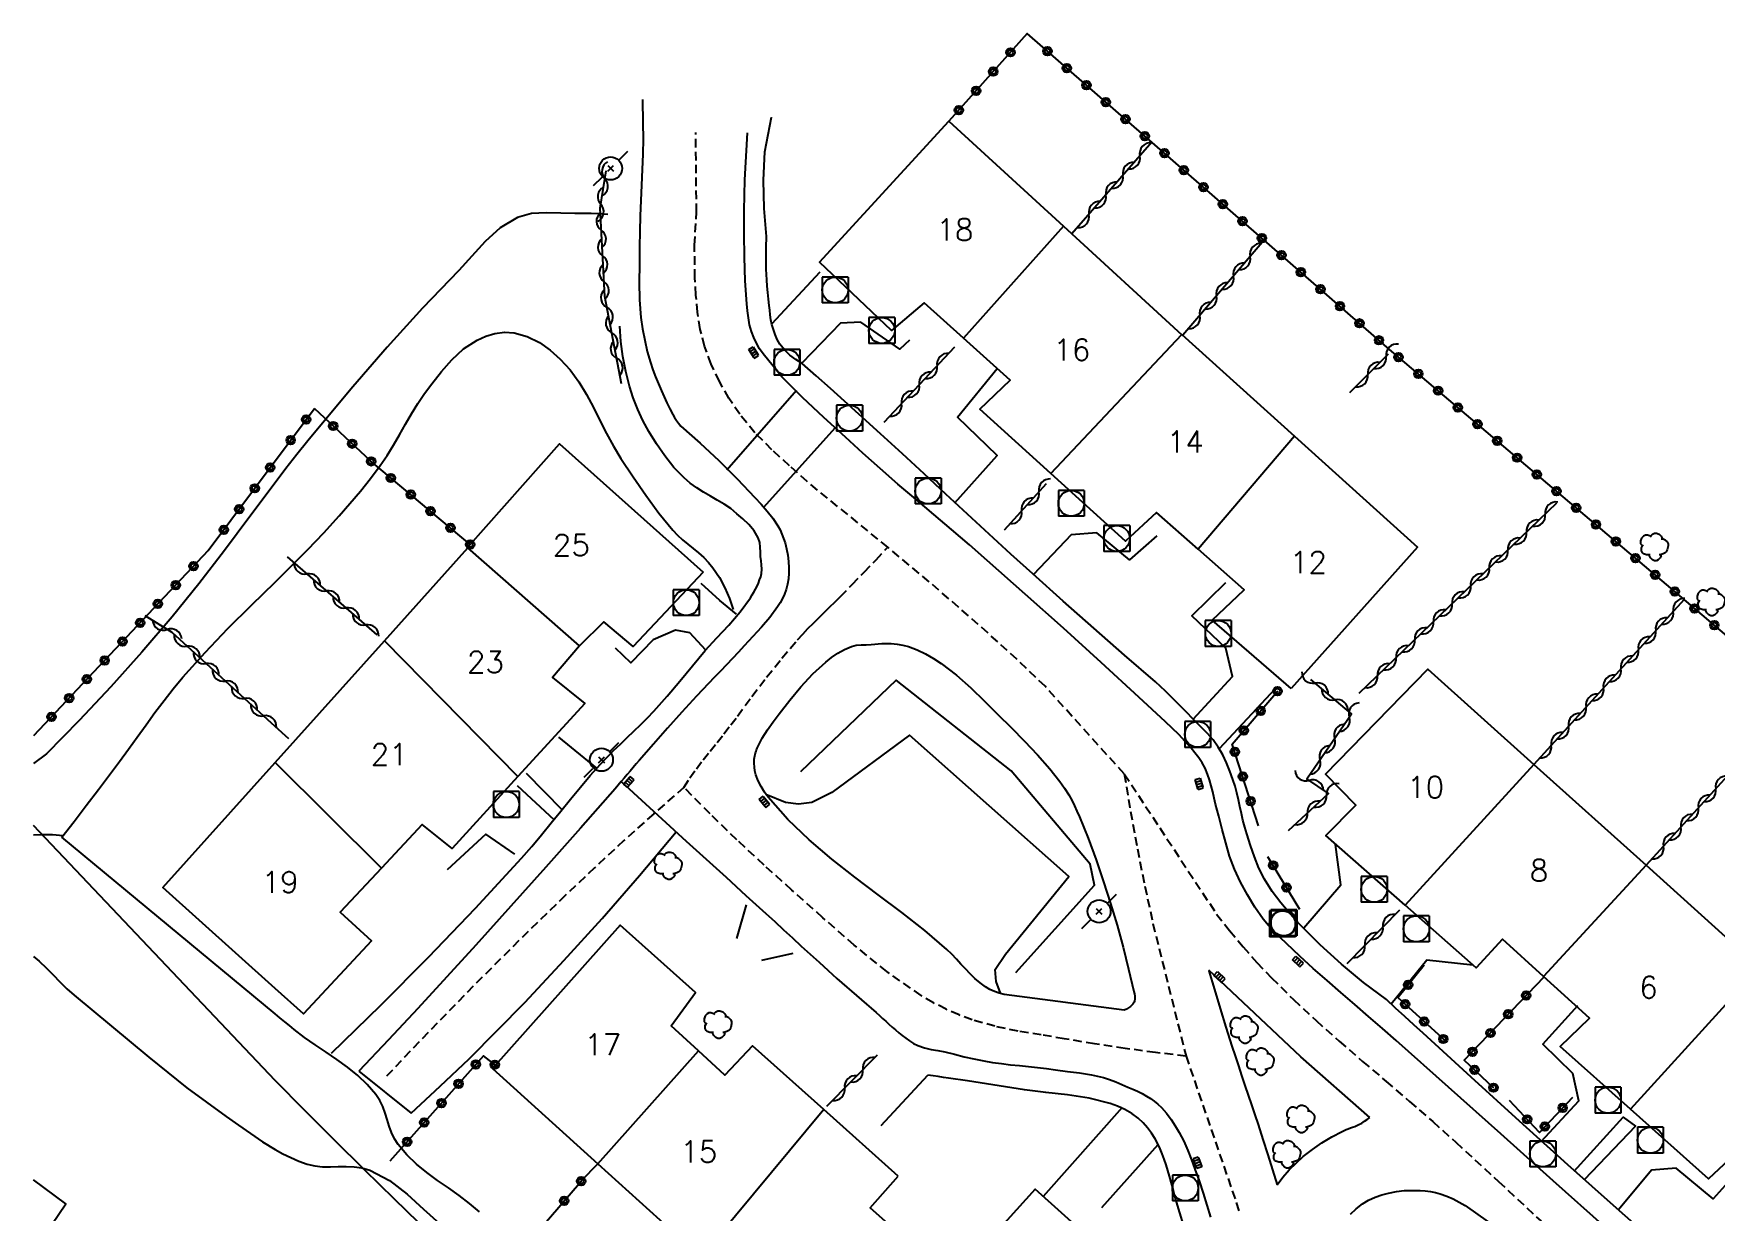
# Model space of a CAD drawing. Header units: millimetres. Extents: x 159000 to 160002, y 156999 to 158000.
# Drawn here: x 159000 to 159097.5, y 157300.9 to 157369.2 of the extents above; entities that cross this region are included whole.
import ezdxf
from ezdxf.enums import TextEntityAlignment as Align

# ---------------------------------------------------------------- set-up
doc = ezdxf.new("R2010")
doc.units = ezdxf.units.MM
doc.linetypes.add('DASHED', pattern=[0.75, 0.5, -0.25])
doc.layers.get('0').update_dxf_attribs({"linetype": 'CONTINUOUS'})
for name, color, linetype in [('W0001', 6, 'DASHED'), ('W0004', 5, 'CONTINUOUS'), ('W0006', 2, 'CONTINUOUS'), ('W0008', 7, 'CONTINUOUS'), ('W0014', 7, 'CONTINUOUS'), ('W0017', 7, 'CONTINUOUS'), ('W0020', 2, 'CONTINUOUS'), ('W0101', 7, 'CONTINUOUS'), ('W0211', 2, 'CONTINUOUS'), ('W0214', 2, 'CONTINUOUS'), ('W0300', 7, 'CONTINUOUS'), ('W0310', 3, 'CONTINUOUS'), ('W0323', 7, 'CONTINUOUS'), ('W0401', 7, 'CONTINUOUS'), ('W0420', 7, 'CONTINUOUS'), ('W0473', 7, 'CONTINUOUS'), ('W0991', 7, 'CONTINUOUS'), ('W1102', 7, 'CONTINUOUS')]:
    doc.layers.add(name, color=color, linetype=linetype)
doc.styles.get("Standard").update_dxf_attribs({"font": 'romans.shx', "width": 0.85})

# ---------------------------------------------------------------- blocks, each defined once
blk = doc.blocks.new('T420')
for p, q in [((0.75, 0.75), (-0.75, 0.75)), ((-0.75, 0.75), (-0.75, -0.75)), ((0.75, 0.75), (0.75, -0.75)), ((0.75, -0.75), (-0.75, -0.75))]:
    blk.add_line(p, q)
blk.add_ellipse((0, 0), major_axis=(-0.53, 0.53), ratio=1, start_param=3.926991, end_param=10.210176)
blk = doc.blocks.new('T401')
for p, q in [((-0.3, 0.3), (0, 0.3)), ((-0.3, -0.25), (-0.3, 0.3)), ((-0.3, 0.15), (0, 0.15)), ((-0.3, 0), (0, 0)), ((0, 0.3), (0, -0.25)), ((-0.3, -0.15), (0, -0.15)), ((-0.3, -0.25), (-0.3, -0.3)), ((-0.3, -0.3), (0, -0.3)), ((0, -0.3), (0, -0.25))]:
    blk.add_line(p, q)
blk = doc.blocks.new('T473')
for p, q in [((0.500001, 0.500001), (1.000002, 1.000002)), ((-0.166667, 0.166667), (0.166667, -0.166667)), ((-0.166667, -0.166667), (0.166667, 0.166667)), ((-1.000002, -1.000002), (-0.500001, -0.500001))]:
    blk.add_line(p, q)
blk.add_ellipse((0, 0), major_axis=(0.471405, 0.471405), ratio=1, start_param=5.497787144, end_param=11.780972451)
blk = doc.blocks.new('T300')
for p, q in [((-0.8, 0.514), (-0.857, 0.343)), ((-0.857, 0.343), (-0.857, 0.171)), ((-0.857, 0.171), (-0.743, 0.057)), ((-0.686, 0.629), (-0.8, 0.514)), ((-0.8, -0.057), (-0.743, 0.057)), ((-0.743, 0.057), (-0.686, 0.114)), ((-0.571, 0.686), (-0.686, 0.629)), ((-0.457, 0.686), (-0.571, 0.686)), ((-0.286, 0.629), (-0.457, 0.686)), ((-0.286, 0.629), (-0.171, 0.743)), ((-0.229, 0.571), (-0.286, 0.629)), ((-0.171, 0.743), (-0.057, 0.8)), ((-0.057, 0.8), (0.057, 0.8)), ((0.057, 0.8), (0.229, 0.743)), ((0.229, 0.743), (0.343, 0.629)), ((0.343, 0.629), (0.4, 0.514)), ((0.457, 0.457), (0.343, 0.457)), ((0.4, 0.514), (0.4, 0.457)), ((0.571, 0.4), (0.457, 0.457)), ((0.571, 0.4), (0.686, 0.286)), ((0.686, 0.286), (0.743, 0.171)), ((0.743, 0.057), (0.686, -0.171)), ((0.743, 0.171), (0.743, 0.057)), ((-0.8, -0.171), (-0.8, -0.057)), ((-0.8, -0.229), (-0.8, -0.171)), ((-0.743, -0.343), (-0.8, -0.229)), ((-0.686, -0.4), (-0.743, -0.343)), ((-0.514, -0.457), (-0.686, -0.4)), ((-0.4, -0.457), (-0.514, -0.457)), ((-0.4, -0.457), (-0.343, -0.457)), ((-0.343, -0.457), (-0.343, -0.4)), ((-0.343, -0.514), (-0.343, -0.457)), ((-0.286, -0.629), (-0.343, -0.514)), ((-0.171, -0.743), (-0.286, -0.629)), ((-0.057, -0.8), (-0.171, -0.743)), ((0.057, -0.8), (-0.057, -0.8)), ((0.171, -0.743), (0.057, -0.8)), ((0.229, -0.686), (0.171, -0.743)), ((0.286, -0.457), (0.229, -0.457)), ((0.286, -0.629), (0.229, -0.686)), ((0.457, -0.4), (0.286, -0.457)), ((0.343, -0.514), (0.286, -0.629)), ((0.343, -0.514), (0.343, -0.457)), ((0.571, -0.343), (0.457, -0.4)), ((0.629, -0.286), (0.571, -0.343)), ((0.686, -0.171), (0.629, -0.286))]:
    blk.add_line(p, q)
blk = doc.blocks.new('t310o')
at = {"color": 0, "linetype": 'Continuous'}
for centre, start, end in [((-0.5, 0.375), 216.8699, 323.1304), ((0.5, -0.375), 36.8699, 143.1303)]:
    blk.add_arc(centre, 0.625, start, end, dxfattribs=at)
blk = doc.blocks.new('t323o')
at = {"color": 0, "linetype": 'Continuous'}
for radius in [0.25, 0.15]:
    blk.add_circle((0, 0), radius, dxfattribs=at)

msp = doc.modelspace()

# ---------------------------------------------------------------- linework, layer by layer
at = {"layer": 'W0001'}
for points in [[(159049.508, 157339.385), (159044.839, 157343.193), (159043.813, 157344.111), (159042.788, 157345.041), (159041.808, 157346.025), (159040.925, 157347.099), (159040.302, 157348.02), (159039.75, 157348.985), (159039.277, 157349.992), (159038.892, 157351.037), (159038.639, 157352.012), (159038.481, 157353.006), (159038.388, 157354.004), (159038.327, 157355.001), (159038.31, 157356.904), (159038.416, 157358.808), (159038.383, 157363.43), (159038.383, 157363.43)], [(159037.686, 157325.474), (159038.037, 157326.019), (159038.411, 157326.548), (159038.802, 157327.065), (159039.204, 157327.573), (159039.61, 157328.075), (159040.014, 157328.579), (159040.412, 157329.088), (159040.799, 157329.606), (159041.633, 157330.739), (159042.486, 157331.859), (159043.366, 157332.958), (159044.281, 157334.029), (159044.577, 157334.355), (159044.882, 157334.673), (159045.192, 157334.986), (159045.506, 157335.294), (159045.822, 157335.6), (159046.138, 157335.907), (159046.451, 157336.216), (159046.761, 157336.528), (159047.452, 157337.238), (159048.14, 157337.951), (159048.825, 157338.667), (159049.508, 157339.385)], [(159063.215, 157326.252), (159058.621, 157331.329), (159056.988, 157332.898), (159055.312, 157334.421), (159053.61, 157335.914), (159051.897, 157337.393), (159049.508, 157339.385)], [(159037.686, 157325.474), (159035.938, 157323.941), (159034.21, 157322.385), (159032.502, 157320.807), (159030.815, 157319.207), (159028.129, 157316.594), (159025.478, 157313.946), (159022.86, 157311.264), (159020.278, 157308.548)], [(159066.792, 157309.897), (159065.023, 157310.108), (159063.258, 157310.346), (159061.496, 157310.611), (159059.739, 157310.903), (159058.4, 157311.126), (159057.057, 157311.35), (159055.72, 157311.625), (159054.407, 157312), (159053.636, 157312.284), (159052.884, 157312.615), (159052.152, 157312.99), (159051.445, 157313.408), (159049.452, 157314.793), (159047.567, 157316.321), (159045.748, 157317.919), (159043.943, 157319.522), (159042.336, 157320.965), (159040.757, 157322.438), (159039.207, 157323.941), (159037.686, 157325.474)], [(159063.215, 157326.252), (159068.561, 157318.131), (159069.314, 157317.169), (159070.096, 157316.232), (159070.907, 157315.319), (159071.749, 157314.434), (159073.025, 157313.177), (159074.336, 157311.956), (159075.674, 157310.766), (159077.029, 157309.596), (159078.39, 157308.436), (159079.75, 157307.274), (159081.1, 157306.1), (159082.431, 157304.905), (159084.899, 157302.636), (159087.354, 157300.352), (159089.796, 157298.054), (159092.223, 157295.741), (159094.476, 157293.792), (159096.792, 157291.884), (159099.043, 157289.88)], [(159063.215, 157326.252), (159063.578, 157324.076), (159063.976, 157321.906), (159064.408, 157319.743), (159064.874, 157317.587), (159066.792, 157309.897)], [(159066.792, 157309.897), (159069.707, 157301.409), (159069.935, 157300.716)]]:
    msp.add_lwpolyline(points, dxfattribs=at)
at = {"layer": 'W0004'}
msp.add_lwpolyline([(159034.063, 157325.819), (159037.819, 157322.362)], dxfattribs=at)
at = {"layer": 'W0006'}
msp.add_lwpolyline([(159056.038, 157313.556), (159055.782, 157314.228), (159055.729, 157314.916), (159056.324, 157315.798), (159060.01, 157320.314), (159050.771, 157328.491), (159046.264, 157325.172), (159045.098, 157324.592), (159044.326, 157324.503), (159043.57, 157324.589), (159042.433, 157325.051)], dxfattribs=at)
at = {"layer": 'W0008'}
for points in [[(159035.297, 157365.335), (159035.316, 157363.963), (159035.323, 157363.066), (159035.309, 157362.17), (159035.279, 157361.274), (159035.239, 157360.379), (159035.196, 157359.484), (159035.158, 157358.589), (159035.129, 157357.693), (159035.117, 157356.797), (159035.108, 157355.777), (159035.099, 157354.754), (159035.12, 157353.731), (159035.201, 157352.71), (159035.293, 157352.048), (159035.417, 157351.392), (159035.57, 157350.742), (159035.748, 157350.099), (159035.887, 157349.677), (159036.046, 157349.263), (159036.218, 157348.854), (159036.394, 157348.448), (159036.545, 157348.102), (159036.701, 157347.758), (159036.867, 157347.418), (159037.047, 157347.085), (159037.152, 157346.91), (159037.264, 157346.738), (159037.382, 157346.571), (159037.506, 157346.409)], [(159056.246, 157313.471), (159055.964, 157313.541), (159055.689, 157313.638), (159055.425, 157313.76), (159055.174, 157313.907), (159054.854, 157314.136), (159054.555, 157314.391), (159054.273, 157314.664), (159054.004, 157314.948), (159053.744, 157315.235), (159053.482, 157315.521), (159053.213, 157315.802), (159052.932, 157316.07), (159051.646, 157317.178), (159050.314, 157318.229), (159048.959, 157319.249), (159047.603, 157320.265), (159046.256, 157321.316), (159044.951, 157322.424), (159043.713, 157323.612), (159042.574, 157324.897), (159042.353, 157325.196), (159042.159, 157325.514), (159041.997, 157325.849), (159041.868, 157326.198), (159041.81, 157326.422), (159041.774, 157326.651), (159041.76, 157326.882), (159041.769, 157327.113), (159041.78, 157327.205), (159041.796, 157327.297), (159041.816, 157327.387), (159041.842, 157327.476), (159041.87, 157327.564), (159041.902, 157327.651), (159041.937, 157327.736), (159041.974, 157327.821), (159042.234, 157328.329), (159042.535, 157328.813), (159042.863, 157329.278), (159043.203, 157329.732), (159043.824, 157330.528), (159044.47, 157331.306), (159045.161, 157332.048), (159045.911, 157332.732), (159046.252, 157333.002), (159046.61, 157333.252), (159046.991, 157333.47), (159047.398, 157333.639), (159047.68, 157333.706), (159047.971, 157333.732), (159048.259, 157333.74), (159048.543, 157333.756), (159048.75, 157333.777), (159048.957, 157333.8), (159049.165, 157333.817), (159049.374, 157333.82), (159049.711, 157333.804), (159050.049, 157333.774), (159050.385, 157333.721), (159050.714, 157333.635), (159051.216, 157333.448), (159051.698, 157333.215), (159052.16, 157332.948), (159052.606, 157332.656), (159053.487, 157331.983), (159054.313, 157331.242), (159055.104, 157330.471), (159055.89, 157329.698), (159056.668, 157328.934), (159057.436, 157328.159), (159058.184, 157327.363), (159058.901, 157326.54), (159059.194, 157326.18), (159059.477, 157325.811), (159059.746, 157325.432), (159059.996, 157325.039), (159060.17, 157324.729), (159060.328, 157324.41), (159060.474, 157324.086), (159060.614, 157323.76), (159061.113, 157322.522), (159061.577, 157321.27), (159062.011, 157320.008), (159062.419, 157318.738), (159062.796, 157317.478), (159063.146, 157316.21), (159063.468, 157314.934), (159063.762, 157313.652)], [(159021.878, 157306.59), (159023.572, 157308.155), (159025.237, 157309.75), (159026.874, 157311.375), (159028.482, 157313.028), (159030.739, 157315.434), (159032.953, 157317.879), (159035.123, 157320.364), (159037.249, 157322.887)], [(159073.451, 157309.852), (159068.106, 157314.877)], [(159068.109, 157314.848), (159068.436, 157313.754), (159068.769, 157312.662), (159069.109, 157311.571), (159069.454, 157310.483), (159069.639, 157309.912), (159069.827, 157309.342), (159070.017, 157308.773), (159070.209, 157308.205), (159070.401, 157307.636), (159070.592, 157307.068), (159070.781, 157306.498), (159070.968, 157305.928), (159071.249, 157305.057), (159071.527, 157304.185), (159071.801, 157303.312), (159072.073, 157302.438)], [(159063.206, 157312.564), (159056.246, 157313.471)], [(159063.762, 157313.652), (159063.806, 157313.513), (159063.829, 157313.369), (159063.829, 157313.223), (159063.806, 157313.079), (159063.786, 157313.019), (159063.756, 157312.964), (159063.719, 157312.913), (159063.678, 157312.867), (159063.574, 157312.771), (159063.459, 157312.688), (159063.336, 157312.619), (159063.206, 157312.564)], [(159077.454, 157306.339), (159073.451, 157309.852)], [(159018.855, 157309.03), (159021.878, 157306.59)], [(159072.073, 157302.438), (159072.414, 157302.882), (159072.781, 157303.304), (159073.174, 157303.702), (159073.59, 157304.076), (159074.118, 157304.491), (159074.673, 157304.87), (159075.247, 157305.217), (159075.835, 157305.538), (159075.954, 157305.595), (159076.076, 157305.646), (159076.199, 157305.691), (159076.324, 157305.735), (159076.448, 157305.778), (159076.572, 157305.823), (159076.694, 157305.873), (159076.813, 157305.93), (159076.98, 157306.021), (159077.143, 157306.12), (159077.301, 157306.226), (159077.454, 157306.339)], [(159076.325, 157300.731), (159076.657, 157301.049), (159077.022, 157301.331), (159077.375, 157301.544), (159077.749, 157301.717), (159078.135, 157301.856), (159078.53, 157301.966), (159078.984, 157302.054), (159079.443, 157302.102), (159079.904, 157302.117), (159080.364, 157302.107), (159080.66, 157302.085), (159080.954, 157302.045), (159081.245, 157301.987), (159081.532, 157301.909), (159081.907, 157301.778), (159082.272, 157301.622), (159082.626, 157301.442), (159082.968, 157301.241), (159084.315, 157300.3)]]:
    msp.add_lwpolyline(points, dxfattribs=at)
at = {"layer": 'W0014'}
for points in [[(159042.475, 157357.392), (159042.342, 157359.029), (159042.311, 157360.67), (159042.381, 157362.31), (159042.767, 157364.307), (159042.767, 157364.307)], [(159091.11, 157299.962), (159088.081, 157302.679), (159085.049, 157305.392), (159082.012, 157308.101), (159078.972, 157310.806), (159078.176, 157311.506), (159077.374, 157312.2), (159076.57, 157312.89), (159075.766, 157313.581), (159074.965, 157314.276), (159074.17, 157314.979), (159073.386, 157315.693), (159072.615, 157316.422), (159072.263, 157316.76), (159071.913, 157317.103), (159071.576, 157317.46), (159071.266, 157317.841), (159070.786, 157318.528), (159070.349, 157319.242), (159069.954, 157319.98), (159069.602, 157320.74), (159069.32, 157321.492), (159069.096, 157322.265), (159068.897, 157323.041), (159068.686, 157323.812), (159068.592, 157324.158), (159068.507, 157324.507), (159068.428, 157324.856), (159068.348, 157325.206), (159068.26, 157325.556), (159068.159, 157325.902), (159068.039, 157326.244), (159067.897, 157326.577), (159067.727, 157326.894), (159067.529, 157327.193), (159067.312, 157327.478), (159067.085, 157327.754), (159066.372, 157328.536), (159065.611, 157329.272), (159064.831, 157329.984), (159064.055, 157330.698), (159061.882, 157332.708), (159059.687, 157334.695), (159057.479, 157336.666), (159055.265, 157338.63), (159054.242, 157339.526), (159053.209, 157340.412), (159052.172, 157341.292), (159051.134, 157342.17), (159050.098, 157343.052), (159049.07, 157343.944), (159048.053, 157344.848), (159047.052, 157345.769), (159045.809, 157346.911), (159044.559, 157348.06), (159043.361, 157349.271), (159042.281, 157350.589), (159042.075, 157350.894), (159041.892, 157351.214), (159041.735, 157351.547), (159041.604, 157351.892), (159041.496, 157352.284), (159041.425, 157352.683), (159041.377, 157353.085), (159041.337, 157353.486), (159041.239, 157354.837), (159041.197, 157356.19), (159041.188, 157357.543), (159041.192, 157358.895), (159041.212, 157360.674), (159041.384, 157363.401), (159041.384, 157363.401), (159041.384, 157363.401)], [(159044.541, 157350.046), (159044.171, 157350.265), (159043.83, 157350.526), (159043.522, 157350.826), (159043.252, 157351.16), (159043.093, 157351.426), (159042.972, 157351.711), (159042.878, 157352.004), (159042.796, 157352.297), (159042.735, 157352.571), (159042.694, 157352.848), (159042.663, 157353.127), (159042.631, 157353.404), (159042.587, 157353.774), (159042.546, 157354.144), (159042.512, 157354.515), (159042.488, 157354.887), (159042.463, 157355.513), (159042.453, 157356.139), (159042.457, 157356.766), (159042.475, 157357.392)], [(159017.272, 157310.076), (159020.1, 157312.825), (159022.878, 157315.625), (159025.604, 157318.476), (159028.278, 157321.375), (159028.867, 157322.042), (159029.441, 157322.721), (159030.004, 157323.409), (159030.563, 157324.101), (159031.122, 157324.793), (159031.688, 157325.479), (159032.265, 157326.156), (159032.858, 157326.819), (159033.233, 157327.215), (159033.617, 157327.603), (159034.007, 157327.983), (159034.401, 157328.36), (159034.795, 157328.736), (159035.186, 157329.116), (159035.571, 157329.503), (159035.947, 157329.898), (159036.713, 157330.755), (159037.457, 157331.633), (159038.191, 157332.517), (159038.93, 157333.397), (159039.598, 157334.144), (159040.287, 157334.881), (159040.952, 157335.644), (159041.543, 157336.464), (159041.646, 157336.627), (159041.745, 157336.793), (159041.84, 157336.961), (159041.929, 157337.132), (159042.01, 157337.31), (159042.081, 157337.491), (159042.14, 157337.678), (159042.185, 157337.868), (159042.209, 157338.114), (159042.196, 157338.361), (159042.166, 157338.605), (159042.139, 157338.845), (159042.124, 157339.113), (159042.115, 157339.387), (159042.082, 157339.664), (159041.997, 157339.929), (159041.757, 157340.341), (159041.451, 157340.704), (159041.111, 157341.027), (159040.765, 157341.334), (159040.404, 157341.625), (159040.02, 157341.885), (159039.625, 157342.125), (159039.225, 157342.354), (159038.825, 157342.586), (159038.432, 157342.831), (159038.054, 157343.101), (159037.7, 157343.404), (159037.11, 157344.018), (159036.576, 157344.681), (159036.093, 157345.379), (159035.65, 157346.101), (159035.311, 157346.73), (159035.012, 157347.379), (159034.753, 157348.045), (159034.535, 157348.725), (159034.317, 157349.579), (159034.151, 157350.446), (159034.038, 157351.32), (159033.979, 157352.2)], [(159065.018, 157331.597), (159063.231, 157333.144), (159061.452, 157334.7), (159059.681, 157336.266), (159057.919, 157337.841), (159056.648, 157338.99), (159055.384, 157340.146), (159054.124, 157341.307), (159052.867, 157342.47), (159051.61, 157343.635), (159050.352, 157344.797), (159049.091, 157345.956), (159047.824, 157347.11), (159047.007, 157347.848), (159046.187, 157348.583), (159045.365, 157349.316), (159044.541, 157350.046)], [(159037.506, 157346.409), (159038.63, 157345.429), (159039.723, 157344.413), (159040.781, 157343.362), (159041.806, 157342.278), (159042.161, 157341.887), (159042.509, 157341.488), (159042.837, 157341.07), (159043.131, 157340.628), (159043.26, 157340.395), (159043.373, 157340.153), (159043.47, 157339.905), (159043.552, 157339.651), (159043.644, 157339.294), (159043.714, 157338.933), (159043.76, 157338.567), (159043.779, 157338.198), (159043.773, 157337.882), (159043.745, 157337.566), (159043.694, 157337.254), (159043.616, 157336.946), (159043.521, 157336.677), (159043.404, 157336.418), (159043.268, 157336.168), (159043.118, 157335.927), (159042.679, 157335.325), (159042.194, 157334.76), (159041.689, 157334.215), (159041.187, 157333.671), (159040.848, 157333.301), (159040.503, 157332.935), (159040.156, 157332.572), (159039.806, 157332.212), (159039.456, 157331.852), (159039.107, 157331.491), (159038.76, 157331.127), (159038.418, 157330.76), (159037.578, 157329.838), (159036.747, 157328.907), (159035.923, 157327.971), (159035.101, 157327.033), (159034.924, 157326.83), (159034.749, 157326.625), (159034.574, 157326.42), (159034.399, 157326.215), (159034.225, 157326.01), (159034.05, 157325.805), (159033.875, 157325.6), (159033.698, 157325.397), (159031.698, 157323.117), (159029.688, 157320.846), (159027.667, 157318.584), (159025.634, 157316.334), (159023.954, 157314.495), (159022.264, 157312.664), (159020.564, 157310.843), (159018.855, 157309.03)], [(159078.41, 157313.171), (159077.079, 157314.168), (159075.797, 157315.227), (159074.568, 157316.347), (159073.394, 157317.525), (159072.83, 157318.137), (159072.291, 157318.773), (159071.789, 157319.441), (159071.343, 157320.148), (159071.022, 157320.783), (159070.757, 157321.442), (159070.527, 157322.112), (159070.31, 157322.784), (159070.194, 157323.173), (159070.094, 157323.567), (159070.005, 157323.963), (159069.92, 157324.36), (159069.834, 157324.757), (159069.741, 157325.152), (159069.634, 157325.545), (159069.51, 157325.932), (159069.336, 157326.415), (159069.145, 157326.894), (159068.925, 157327.362), (159068.665, 157327.809), (159068.357, 157328.226), (159068.01, 157328.611), (159067.647, 157328.979), (159067.288, 157329.346), (159066.733, 157329.921), (159066.17, 157330.488), (159065.598, 157331.047), (159065.018, 157331.597)], [(159037.819, 157322.362), (159038.975, 157321.313), (159040.13, 157320.263), (159041.285, 157319.213), (159042.439, 157318.162), (159042.954, 157317.692), (159043.468, 157317.22), (159043.982, 157316.748), (159044.496, 157316.277), (159045.01, 157315.805), (159045.526, 157315.335), (159046.043, 157314.868), (159046.563, 157314.402), (159046.845, 157314.152), (159047.128, 157313.903), (159047.413, 157313.656), (159047.698, 157313.409), (159047.983, 157313.162), (159048.268, 157312.916), (159048.553, 157312.669), (159048.837, 157312.421), (159049.024, 157312.255), (159049.208, 157312.087), (159049.392, 157311.918), (159049.576, 157311.749), (159049.761, 157311.581), (159049.949, 157311.417), (159050.141, 157311.256), (159050.338, 157311.102), (159050.554, 157310.939), (159050.773, 157310.779), (159051.004, 157310.632), (159051.248, 157310.509), (159051.628, 157310.377), (159052.021, 157310.288), (159052.416, 157310.218), (159052.805, 157310.138), (159053.368, 157310.002), (159053.931, 157309.863), (159054.496, 157309.732), (159055.065, 157309.62), (159055.583, 157309.536), (159056.102, 157309.464), (159056.623, 157309.402), (159057.145, 157309.346), (159057.666, 157309.291), (159058.187, 157309.235), (159058.707, 157309.174), (159059.227, 157309.105), (159059.922, 157309.013), (159060.619, 157308.923), (159061.315, 157308.812), (159062.001, 157308.655), (159062.367, 157308.541), (159062.725, 157308.404), (159063.077, 157308.255), (159063.427, 157308.102), (159063.701, 157307.982), (159063.975, 157307.86), (159064.244, 157307.727), (159064.505, 157307.579), (159064.732, 157307.434), (159064.954, 157307.279), (159065.166, 157307.11), (159065.363, 157306.924), (159065.659, 157306.589), (159065.927, 157306.232), (159066.171, 157305.859), (159066.397, 157305.476), (159066.663, 157304.962), (159066.896, 157304.433), (159067.108, 157303.895), (159067.31, 157303.355), (159067.555, 157302.663), (159067.785, 157301.966), (159068.002, 157301.266), (159068.21, 157300.562)], [(159103.275, 157291.072), (159100.374, 157293.552), (159097.485, 157296.046), (159094.61, 157298.555), (159091.747, 157301.079), (159088.927, 157303.597), (159086.123, 157306.132), (159083.328, 157308.677), (159080.534, 157311.223), (159080.002, 157311.709), (159079.47, 157312.195), (159078.94, 157312.683), (159078.41, 157313.171)], [(159066.788, 157299.669), (159066.306, 157301.253), (159066.207, 157301.587), (159066.114, 157301.923), (159066.024, 157302.26), (159065.936, 157302.597), (159065.845, 157302.934), (159065.748, 157303.269), (159065.644, 157303.602), (159065.53, 157303.932), (159065.418, 157304.232), (159065.299, 157304.53), (159065.165, 157304.822), (159065.008, 157305.103), (159064.797, 157305.427), (159064.566, 157305.739), (159064.31, 157306.032), (159064.022, 157306.296), (159063.648, 157306.567), (159063.248, 157306.798), (159062.831, 157306.99), (159062.4, 157307.151), (159061.178, 157307.469), (159059.927, 157307.654), (159058.675, 157307.785), (159057.437, 157307.946), (159056.336, 157308.119), (159055.235, 157308.291), (159054.133, 157308.46), (159053.031, 157308.624), (159052.732, 157308.667), (159052.434, 157308.71), (159052.135, 157308.751), (159051.836, 157308.791)]]:
    msp.add_lwpolyline(points, dxfattribs=at)
at = {"layer": 'W0017'}
for points in [[(159042.789, 157352.339), (159045.587, 157355.357)], [(159050.761, 157351.393), (159050.197, 157350.86), (159047.942, 157352.437), (159046.765, 157352.375), (159044.533, 157350.053)], [(159053.399, 157341.964), (159055.841, 157344.707), (159053.542, 157346.923), (159055.851, 157349.747)], [(159065.107, 157340.042), (159063.513, 157338.65), (159061.619, 157340.227), (159060.129, 157340.112), (159057.957, 157337.808)], [(159040.736, 157335.512), (159039.778, 157336.303), (159038.694, 157337.287)], [(159067.201, 157329.432), (159069.493, 157331.905), (159069.107, 157333.548), (159067.133, 157335.406), (159069.099, 157337.339)], [(159038.956, 157333.427), (159038.032, 157334.424), (159037.212, 157334.592), (159035.9, 157334.029), (159034.619, 157332.691), (159033.717, 157333.544)], [(159068.727, 157327.724), (159071.979, 157331.203)], [(159032.647, 157326.585), (159030.441, 157328.376)], [(159030.182, 157323.569), (159028.046, 157325.566)], [(159030.653, 157324.16), (159028.572, 157326.281)], [(159027.885, 157321.6), (159026.21, 157322.761), (159023.977, 157320.686)], [(159073.613, 157317.335), (159075.761, 157319.821), (159075.465, 157322.162)], [(159041.307, 157318.663), (159040.736, 157316.717)], [(159044.004, 157315.844), (159042.189, 157315.444)], [(159083.423, 157315.174), (159080.749, 157315.458), (159078.685, 157312.918)], [(159087.385, 157304.952), (159089.566, 157307.311), (159089.213, 157308.898), (159087.483, 157310.582), (159089.51, 157312.824)], [(159049.117, 157305.886), (159051.836, 157308.791)], [(159063.085, 157306.928), (159058.507, 157301.764)], [(159089.292, 157303.239), (159092.137, 157306.366), (159092.841, 157305.844), (159089.866, 157302.729)], [(159061.91, 157301.124), (159065.177, 157304.782)], [(159099.095, 157303.564), (159097.34, 157301.636), (159095.199, 157303.4), (159093.766, 157303.289), (159091.858, 157300.983)]]:
    msp.add_lwpolyline(points, dxfattribs=at)
at = {"layer": 'W0020'}
for points in [[(159044.219, 157348.467), (159040.171, 157343.848)], [(159042.328, 157341.72), (159046.449, 157346.307)]]:
    msp.add_lwpolyline(points, dxfattribs=at)
at = {"layer": 'W0101'}
for points in [[(159053.895, 157351.506), (159051.614, 157353.559), (159049.72, 157351.951), (159045.552, 157355.901), (159053.054, 157364.077), (159059.692, 157357.992)], [(159059.692, 157357.992), (159066.56, 157351.697), (159066.558, 157351.726)], [(159066.558, 157351.726), (159073.09, 157345.825)], [(159058.956, 157343.663), (159054.835, 157347.399), (159056.61, 157349.064), (159053.895, 157351.506)], [(159025.173, 157339.36), (159025.17, 157339.389), (159030.472, 157345.379), (159038.816, 157337.937)], [(159073.09, 157345.825), (159080.203, 157339.399), (159072.891, 157331.207)], [(159067.49, 157339.278), (159065.073, 157341.41), (159063.294, 157339.745), (159058.956, 157343.663)], [(159020.327, 157333.966), (159025.173, 157339.36)], [(159072.891, 157331.207), (159068.306, 157335.166), (159070.17, 157336.914), (159067.49, 157339.278)], [(159038.816, 157337.937), (159034.741, 157333.642), (159033.052, 157335.057), (159031.63, 157333.679)], [(159014, 157326.923), (159020.327, 157333.966)], [(159031.63, 157333.679), (159030.077, 157331.835), (159031.951, 157330.336), (159028.073, 157326.105)], [(159079.489, 157318.64), (159074.899, 157322.69), (159076.638, 157324.448), (159074.886, 157326.231), (159080.806, 157332.328), (159086.95, 157326.805)], [(159014, 157313.823), (159007.481, 157319.667), (159014, 157326.923)], [(159086.95, 157326.805), (159093.458, 157320.955)], [(159028.073, 157326.105), (159024.256, 157321.94), (159022.517, 157323.324), (159020.153, 157320.799)], [(159020.153, 157320.799), (159017.763, 157318.247), (159019.592, 157316.587), (159015.638, 157312.354), (159014, 157313.823)], [(159093.458, 157320.955), (159100.038, 157315.041)], [(159087.52, 157314.513), (159085.146, 157316.668), (159083.607, 157315.006), (159079.489, 157318.64)], [(159038.533, 157310.198), (159036.947, 157311.661), (159038.365, 157313.586), (159034.002, 157317.479), (159026.602, 157309.172), (159032.702, 157303.661)], [(159092.565, 157306.817), (159088.488, 157310.451), (159090.176, 157312.103), (159087.52, 157314.513)], [(159045.795, 157306.804), (159041.673, 157310.488), (159040.054, 157308.795), (159038.533, 157310.198)], [(159050.117, 157302.94), (159045.795, 157306.804)], [(159100.688, 157302.736), (159098.828, 157304.424), (159097.079, 157302.793), (159092.565, 157306.817)], [(159032.702, 157303.661), (159038.697, 157298.245)], [(159002.167, 157286.118), (159001.059, 157300.132), (159001.869, 157301.347), (159000, 157302.724)], [(159038.697, 157298.245), (159044.457, 157293.041), (159050.259, 157299.53), (159048.494, 157301.111), (159050.117, 157302.94)], [(159064.559, 157293.128), (159060.934, 157296.483), (159062.434, 157298.241), (159058.043, 157302.18), (159050.668, 157294.02), (159058.557, 157286.904)]]:
    msp.add_lwpolyline(points, dxfattribs=at)
at = {"layer": 'W0211'}
for points in [[(159014, 157337.369), (159014.952, 157338.306), (159015.893, 157339.254), (159016.817, 157340.22), (159017.717, 157341.208), (159018.336, 157341.917), (159018.942, 157342.638), (159019.529, 157343.374), (159020.092, 157344.13), (159020.485, 157344.709), (159020.852, 157345.304), (159021.202, 157345.909), (159021.545, 157346.518), (159021.894, 157347.125), (159022.259, 157347.724), (159022.65, 157348.307), (159023.075, 157348.866), (159023.645, 157349.565), (159024.246, 157350.256), (159024.922, 157350.888), (159025.699, 157351.397), (159026.203, 157351.624), (159026.737, 157351.784), (159027.294, 157351.857), (159027.857, 157351.822), (159028.615, 157351.611), (159029.313, 157351.257), (159029.941, 157350.806), (159030.512, 157350.297), (159031.092, 157349.661), (159031.599, 157348.968), (159032.045, 157348.237), (159032.447, 157347.484), (159032.822, 157346.733), (159033.2, 157345.982), (159033.601, 157345.241), (159034.044, 157344.525), (159034.753, 157343.462), (159035.475, 157342.404), (159036.232, 157341.37), (159037.047, 157340.38), (159037.322, 157340.092), (159037.616, 157339.824), (159037.921, 157339.569), (159038.23, 157339.32), (159038.538, 157339.065), (159038.836, 157338.798), (159039.117, 157338.511), (159039.371, 157338.2), (159039.745, 157337.638), (159040.066, 157337.045), (159040.331, 157336.424), (159040.538, 157335.782)], [(159001.635, 157322.58), (159002.345, 157323.502), (159003.054, 157324.426), (159003.76, 157325.352), (159004.464, 157326.279), (159004.986, 157326.978), (159005.499, 157327.683), (159006.008, 157328.391), (159006.518, 157329.099), (159007.033, 157329.804), (159007.558, 157330.502), (159008.097, 157331.189), (159008.655, 157331.861), (159009.934, 157333.294), (159011.265, 157334.677), (159012.627, 157336.029), (159014, 157337.369)], [(159000, 157315.662), (159000.329, 157315.398), (159000.749, 157315.004), (159001.138, 157314.604), (159001.526, 157314.2), (159001.925, 157313.806), (159002.347, 157313.437), (159004.52, 157311.643), (159006.684, 157309.831), (159008.886, 157308.062), (159011.166, 157306.395), (159011.865, 157305.905), (159012.563, 157305.411), (159013.271, 157304.931), (159014, 157304.483)], [(159014, 157304.483), (159014.445, 157304.239), (159014.901, 157304.014), (159015.368, 157303.814), (159015.846, 157303.642), (159016.293, 157303.534), (159016.75, 157303.488), (159017.206, 157303.483), (159017.658, 157303.494), (159018.114, 157303.501), (159018.573, 157303.484), (159019.032, 157303.42), (159019.478, 157303.287), (159020.625, 157302.688), (159021.652, 157301.898), (159022.597, 157301.035), (159023.533, 157300.202)]]:
    msp.add_lwpolyline(points, dxfattribs=at)
at = {"layer": 'W0214'}
for points in [[(159033.275, 157358.672), (159032.799, 157358.703), (159032.322, 157358.723), (159031.845, 157358.731), (159031.368, 157358.727), (159030.555, 157358.743), (159029.716, 157358.778), (159028.862, 157358.728), (159028.041, 157358.5), (159027.033, 157357.907), (159026.171, 157357.113), (159025.407, 157356.253), (159024.651, 157355.433), (159022.541, 157353.237), (159020.497, 157350.979), (159018.504, 157348.678), (159016.545, 157346.349), (159015.894, 157345.556), (159015.254, 157344.754), (159014.623, 157343.946), (159014, 157343.131)], [(159014, 157343.131), (159012.529, 157341.172), (159011.064, 157339.206), (159009.573, 157337.259), (159008.027, 157335.356), (159006.27, 157333.314), (159004.472, 157331.308), (159002.633, 157329.34), (159000.754, 157327.41)], [(159000.754, 157327.41), (159000, 157326.863)], [(159001.705, 157322.671), (159001.086, 157322.713), (159000.466, 157322.72), (159000, 157322.697)], [(159014, 157312.343), (159001.635, 157322.58)], [(159025.847, 157300.869), (159025.267, 157301.364), (159024.659, 157301.824), (159024.038, 157302.264), (159023.415, 157302.699), (159022.794, 157303.155), (159022.196, 157303.644), (159021.636, 157304.179), (159021.132, 157304.77), (159020.915, 157305.107), (159020.745, 157305.47), (159020.609, 157305.844), (159020.491, 157306.22), (159020.372, 157306.597), (159020.234, 157306.971), (159020.062, 157307.333), (159019.842, 157307.669), (159019.339, 157308.251), (159018.783, 157308.779), (159018.188, 157309.261), (159017.569, 157309.708), (159016.946, 157310.129), (159016.322, 157310.55), (159015.705, 157310.983), (159015.108, 157311.442), (159014.831, 157311.667), (159014.554, 157311.892), (159014.277, 157312.117), (159014, 157312.343)]]:
    msp.add_lwpolyline(points, dxfattribs=at)
at = {"layer": 'W0300'}
for points in [[(159056.92, 157314.75), (159061.48, 157319.806), (159061.242, 157321.027), (159056.652, 157326.423), (159049.993, 157331.681), (159044.453, 157326.37)], [(159014, 157308.479), (159000, 157323.271)], [(159039.606, 157284.395), (159038.035, 157285.851), (159035.893, 157287.818), (159033.739, 157289.773), (159031.58, 157291.721), (159029.42, 157293.669), (159027.267, 157295.624), (159025.127, 157297.595), (159023.006, 157299.586), (159020.911, 157301.605), (159019.172, 157303.312), (159017.441, 157305.027), (159015.717, 157306.749), (159014, 157308.479)]]:
    msp.add_lwpolyline(points, dxfattribs=at)
at = {"layer": 'W0310'}
for points in [[(159064.808, 157362.862), (159060.183, 157357.543)], [(159034.073, 157348.866), (159033.109, 157353.923), (159032.831, 157359.034), (159033.184, 157361.195)], [(159071.324, 157357.181), (159066.615, 157351.674)], [(159053.378, 157350.974), (159049.276, 157346.623)], [(159078.519, 157350.575), (159076.263, 157348.342)], [(159058.682, 157343.057), (159056.253, 157340.383)], [(159088.264, 157341.937), (159076.81, 157330.905)], [(159019.913, 157334.305), (159014.72, 157338.825)], [(159095.662, 157336.366), (159086.95, 157326.805)], [(159014, 157329.008), (159008.022, 157334.439), (159006.469, 157335.41)], [(159072.724, 157322.982), (159075.05, 157325.116), (159073.802, 157325.972), (159076.385, 157329.726), (159074.024, 157331.729)], [(159102.327, 157330.692), (159093.458, 157320.955)], [(159014.79, 157328.29), (159014, 157329.008)], [(159079.161, 157318.366), (159076.106, 157315.256)], [(159048.896, 157309.953), (159045.954, 157306.978)]]:
    msp.add_lwpolyline(points, dxfattribs=at)
at = {"layer": 'W0323'}
for points in [[(159103.845, 157290.571), (159122.891, 157312.969), (159109.083, 157324.939), (159095.287, 157336.686), (159078.595, 157350.843), (159057.591, 157369.153), (159053.054, 157364.077)], [(159014, 157344.394), (159016.272, 157347.438)], [(159025.308, 157339.544), (159019.544, 157344.38), (159016.272, 157347.438)], [(159010.122, 157339.197), (159014, 157344.394)], [(159010.122, 157339.197), (159000, 157328.467)], [(159071, 157323.249), (159069.477, 157327.975), (159072.115, 157331.073)], [(159073.393, 157318.388), (159071.542, 157321.445)], [(159081.874, 157310.737), (159079.078, 157313.29), (159080.604, 157315.195)], [(159084.634, 157308.045), (159082.924, 157309.657), (159087.545, 157314.491)], [(159026.776, 157309.368), (159026.07, 157309.917), (159020.647, 157303.815)], [(159089.191, 157307.51), (159087.278, 157305.478), (159085.55, 157307.334)], [(159026.843, 157296.968), (159031.749, 157302.674), (159031.776, 157302.705), (159032.702, 157303.661)]]:
    msp.add_lwpolyline(points, dxfattribs=at)
at = {"layer": 'W1102'}
for points in [[(159059.692, 157357.992), (159053.895, 157351.506)], [(159058.956, 157343.663), (159066.558, 157351.726)], [(159073.09, 157345.825), (159067.49, 157339.278)], [(159031.63, 157333.679), (159025.173, 157339.36)], [(159020.327, 157333.966), (159028.073, 157326.105)], [(159014, 157326.923), (159020.153, 157320.799)], [(159086.95, 157326.805), (159079.489, 157318.64)], [(159093.458, 157320.955), (159087.52, 157314.513)], [(159100.038, 157315.041), (159092.565, 157306.817)], [(159032.702, 157303.661), (159038.533, 157310.198)], [(159045.795, 157306.804), (159038.697, 157298.245)]]:
    msp.add_lwpolyline(points, dxfattribs=at)

# ---------------------------------------------------------------- block references
at = {"layer": 'W0300'}
for p in [(159093.996, 157339.408), (159097.272, 157336.215), (159036.829, 157320.927), (159039.715, 157311.722), (159070.216, 157311.433), (159071.138, 157309.572), (159073.489, 157306.247), (159072.681, 157304.202)]:
    msp.add_blockref('T300', p, dxfattribs=at)
at = {"layer": 'W0310'}
for p, rotation in [((159064.12, 157362.07), 228.9905722149948), ((159033.11, 157360.745), 80.72265488920029), ((159063.136, 157360.938), 228.9905722149948), ((159062.151, 157359.806), 228.9905722149948), ((159032.869, 157359.264), 80.72265488920029), ((159061.167, 157358.674), 228.9905722149948), ((159032.9, 157357.769), 93.11339198134995), ((159032.981, 157356.271), 93.11339198134995), ((159070.515, 157356.235), 229.4694336592748), ((159033.063, 157354.774), 93.11339198134995), ((159069.54, 157355.094), 229.4694336592748), ((159068.565, 157353.954), 229.4694336592748), ((159033.23, 157353.286), 100.7926277856409), ((159067.59, 157352.814), 229.4694336592748), ((159033.511, 157351.813), 100.7926277856409), ((159033.792, 157350.339), 100.7926277856409), ((159052.363, 157349.897), 226.6872737236526), ((159078.395, 157350.452), 224.7064398759831), ((159077.329, 157349.397), 224.7064398759831), ((159051.334, 157348.806), 226.6872737236526), ((159050.305, 157347.714), 226.6872737236526), ((159058.27, 157342.604), 227.7487154946058), ((159057.262, 157341.493), 227.7487154946058), ((159087.614, 157341.311), 223.9248429739566), ((159086.533, 157340.27), 223.9248429739566), ((159085.453, 157339.23), 223.9248429739566), ((159084.373, 157338.189), 223.9248429739566), ((159015.851, 157337.84), 138.9636084622901), ((159016.983, 157336.855), 138.9636084622901), ((159083.292, 157337.148), 223.9248429739566), ((159018.114, 157335.871), 138.9636084622901), ((159082.212, 157336.108), 223.9248429739566), ((159095.033, 157335.675), 227.6602855199106), ((159007.741, 157334.615), 147.9846690324026), ((159019.246, 157334.886), 138.9636084622901), ((159081.132, 157335.067), 223.9248429739566), ((159094.022, 157334.566), 227.6602855199106), ((159008.887, 157333.653), 137.7435918637402), ((159080.051, 157334.027), 223.9248429739566), ((159093.012, 157333.458), 227.6602855199106), ((159009.997, 157332.645), 137.7435918637402), ((159078.971, 157332.986), 223.9248429739566), ((159092.002, 157332.349), 227.6602855199106), ((159011.107, 157331.636), 137.7435918637402), ((159074.27, 157331.52), 139.6897481497459), ((159077.89, 157331.946), 223.9248429739566), ((159012.217, 157330.627), 137.7435918637402), ((159075.414, 157330.55), 139.6897481497459), ((159090.991, 157331.24), 227.6602855199106), ((159013.328, 157329.619), 137.7435918637402), ((159076.256, 157329.539), 55.46945935318426), ((159089.981, 157330.131), 227.6602855199106), ((159088.971, 157329.023), 227.6602855199106), ((159075.406, 157328.303), 55.46945935318426), ((159087.96, 157327.914), 227.6602855199106), ((159074.556, 157327.068), 55.46945935318426), ((159073.942, 157325.876), 145.5538736981123), ((159074.935, 157325.01), 42.53497724352154), ((159097.498, 157325.391), 227.6717931439282), ((159073.829, 157323.996), 42.53497724352154), ((159096.488, 157324.282), 227.6717931439282), ((159095.478, 157323.173), 227.6717931439282), ((159094.468, 157322.064), 227.6717931439282), ((159078.208, 157317.396), 225.5111410016546), ((159077.157, 157316.326), 225.5111410016546), ((159048.063, 157309.111), 225.3195438770089), ((159047.009, 157308.045), 225.3195438770089)]:
    msp.add_blockref('t310o', p, dxfattribs=dict(at, rotation=rotation))
at = {"layer": 'W0323'}
for p, rotation in [((159056.622, 157368.069), 228.2092086749978), ((159058.757, 157368.137), 138.9200769928073), ((159059.887, 157367.151), 138.9200769928073), ((159055.623, 157366.951), 228.2092086749978), ((159061.018, 157366.166), 138.9200769928073), ((159054.623, 157365.832), 228.2092086749978), ((159062.149, 157365.18), 138.9200769928073), ((159053.623, 157364.714), 228.2092086749978), ((159063.279, 157364.194), 138.9200769928073), ((159064.41, 157363.209), 138.9200769928073), ((159065.541, 157362.223), 138.9200769928073), ((159066.671, 157361.237), 138.9200769928073), ((159067.802, 157360.252), 138.9200769928073), ((159068.933, 157359.266), 138.9200769928073), ((159070.063, 157358.28), 138.9200769928073), ((159071.194, 157357.295), 138.9200769928073), ((159072.325, 157356.309), 138.9200769928073), ((159073.455, 157355.323), 138.9200769928073), ((159074.586, 157354.338), 138.9200769928073), ((159075.717, 157353.352), 138.9200769928073), ((159076.848, 157352.366), 138.9200769928073), ((159077.978, 157351.381), 138.9200769928073), ((159079.115, 157350.402), 139.6976949191146), ((159080.259, 157349.432), 139.6976949191146), ((159081.403, 157348.462), 139.6976949191146), ((159082.547, 157347.491), 139.6976949191146), ((159015.794, 157346.798), 53.26717333564716), ((159083.691, 157346.521), 139.6976949191146), ((159014.897, 157345.596), 53.26717333564716), ((159017.368, 157346.414), 136.9362762628254), ((159084.835, 157345.551), 139.6976949191146), ((159018.464, 157345.39), 136.9362762628254), ((159085.979, 157344.581), 139.6976949191146), ((159013.711, 157344.006), 53.26717333551987), ((159019.56, 157344.366), 140.0033266827985), ((159087.123, 157343.61), 139.6976949191146), ((159012.813, 157342.803), 53.26717333551987), ((159020.71, 157343.402), 140.0033266827985), ((159088.267, 157342.64), 139.6976949191146), ((159021.859, 157342.438), 140.0033266827985), ((159089.411, 157341.67), 139.6976949191146), ((159011.916, 157341.601), 53.26717333551987), ((159023.008, 157341.474), 140.0033266827985), ((159090.555, 157340.7), 139.6976949191146), ((159011.019, 157340.399), 53.26717333551987), ((159024.157, 157340.51), 140.0033266827985), ((159091.699, 157339.729), 139.6976949191146), ((159025.306, 157339.546), 140.0033266827985), ((159092.843, 157338.759), 139.6976949191146), ((159009.264, 157338.287), 226.6691751943032), ((159093.987, 157337.789), 139.6976949191146), ((159008.235, 157337.196), 226.6691751943032), ((159095.13, 157336.819), 139.6976949191146), ((159007.205, 157336.105), 226.6691751943032), ((159096.273, 157335.847), 139.5863134302134), ((159006.176, 157335.014), 226.6691751943032), ((159097.415, 157334.874), 139.5863134302134), ((159005.147, 157333.923), 226.6691751943032), ((159004.117, 157332.832), 226.6691751943032), ((159003.088, 157331.741), 226.6691751943032), ((159072.093, 157331.047), 49.58503740346438), ((159002.059, 157330.65), 226.6691751943032), ((159001.029, 157329.558), 226.6691751943032), ((159071.12, 157329.905), 49.58503740346438), ((159070.148, 157328.763), 49.58503740346438), ((159069.62, 157327.532), 107.8620466132617), ((159070.08, 157326.104), 107.8620466132617), ((159070.54, 157324.677), 107.8620466132617), ((159071.839, 157320.954), 121.1947201282432), ((159072.616, 157319.671), 121.1947201282432), ((159079.666, 157314.024), 51.30353183724801), ((159086.508, 157313.407), 46.29052746202215), ((159079.491, 157312.913), 137.6011045541165), ((159080.599, 157311.902), 137.6011045541165), ((159085.472, 157312.322), 46.29052746202215), ((159081.706, 157310.89), 137.6011045541165), ((159084.435, 157311.238), 46.29052746202215), ((159083.399, 157310.154), 46.29052746202215), ((159025.629, 157309.421), 228.3717063552976), ((159026.73, 157309.404), 142.1306352350497), ((159083.515, 157309.1), 136.689752677598), ((159024.633, 157308.3), 228.3717063552976), ((159084.607, 157308.071), 136.689752677598), ((159023.636, 157307.179), 228.3717063552976), ((159088.624, 157306.908), 226.7277898356313), ((159022.64, 157306.057), 228.3717063552976), ((159086.572, 157306.236), 132.9545915111626), ((159087.596, 157305.816), 226.7277898356313), ((159021.643, 157304.936), 228.3717063552976), ((159031.733, 157302.655), 49.31116538688506), ((159030.755, 157301.518), 49.31116538688506)]:
    msp.add_blockref('t323o', p, dxfattribs=dict(at, rotation=rotation))
at = {"layer": 'W0401'}
for p, rotation in [((159041.86, 157350.754), 31.97508344939514), ((159034.375, 157325.883), 139.6214739010591), ((159067.694, 157325.723), 17.36377885236379), ((159042.476, 157324.723), 39.4189514559552), ((159073.381, 157315.491), 47.30008817317948), ((159068.836, 157314.59), 46.76747002170187), ((159067.321, 157303.661), 200.4596763856551)]:
    msp.add_blockref('T401', p, dxfattribs=dict(at, rotation=rotation))
at = {"layer": 'W0420'}
for p in [(159046.462, 157354.298), (159049.158, 157351.955), (159043.664, 157350.104), (159047.286, 157346.871), (159051.842, 157342.648), (159060.143, 157341.934), (159062.784, 157339.892), (159037.827, 157336.18), (159068.662, 157334.394), (159067.47, 157328.543), (159027.397, 157324.482), (159077.702, 157319.563), (159072.379, 157317.565), (159072.46, 157317.621), (159080.143, 157317.277), (159091.252, 157307.348), (159087.474, 157304.228), (159093.708, 157305.024), (159066.751, 157302.255)]:
    msp.add_blockref('T420', p, dxfattribs=at)
at = {"layer": 'W0473'}
for p in [(159033.444, 157361.343), (159032.913, 157327.071), (159061.754, 157318.289)]:
    msp.add_blockref('T473', p, dxfattribs=at)

# ---------------------------------------------------------------- texts
at = {"layer": 'W0991'}
for s, p in [('18', (159053.4, 157357.792)), ('16', (159060.18, 157350.828)), ('14', (159066.752, 157345.502)), ('25', (159031.165, 157339.511)), ('12', (159073.884, 157338.516)), ('23', (159026.188, 157332.732)), ('21', (159020.613, 157327.382)), ('10', (159080.681, 157325.484)), ('19', (159014.29, 157319.977)), ('8', (159087.259, 157320.659)), ('6', (159093.6, 157313.886)), ('17', (159032.989, 157310.57)), ('15', (159038.552, 157304.366))]:
    msp.add_text(s, height=1.25, dxfattribs=at).set_placement(p, align=Align.MIDDLE_CENTER)

doc.saveas('drawing.dxf')
